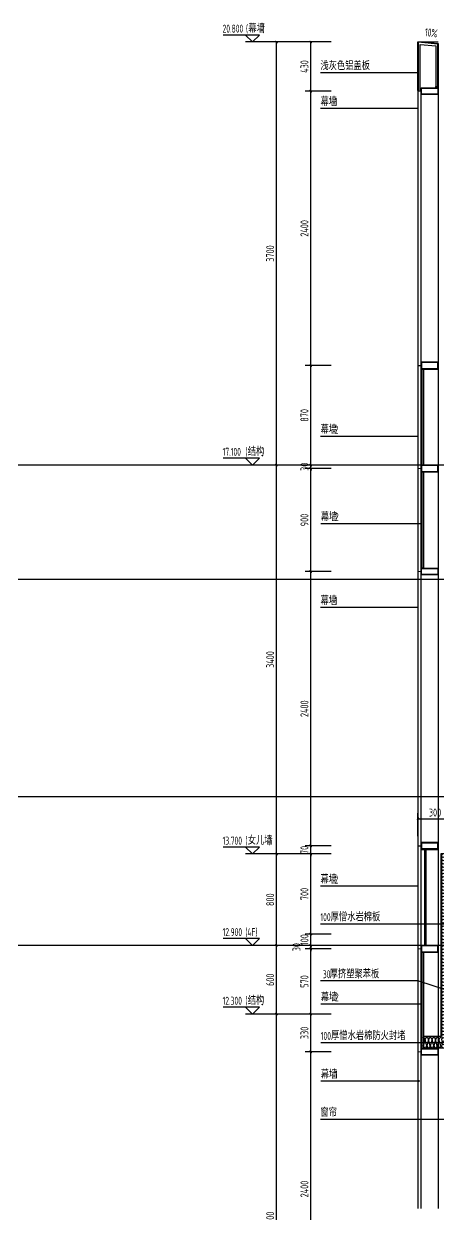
# Model space of a CAD drawing. Extents: x 198753 to 882193, y -399300 to 132460.
# Drawn here: x 403905 to 407533, y -67295 to -56886 of the extents above; entities that cross this region are included whole.
import ezdxf

# ---------------------------------------------------------------- set-up
doc = ezdxf.new("R2010")
doc.units = 0
doc.header["$LTSCALE"] = 1000
doc.header["$MEASUREMENT"] = 0
for name, color, linetype in [('00-图签', 7, 'Continuous'), ('01-标注_尺寸', 124, 'Continuous'), ('01-标注_标高', 200, 'Continuous'), ('01-标注_符号', 200, 'Continuous'), ('02-TEXT_标注', 130, 'Continuous'), ('A-D-玻璃剖线', 130, 'Continuous'), ('A-D-金属剖线', 200, 'Continuous'), ('A-D-金属看线', 205, 'Continuous'), ('A-SUR_保温', 222, 'Continuous'), ('A-金属背板', 30, 'Continuous'), ('钢龙骨', 173, 'Continuous')]:
    doc.layers.add(name, color=color, linetype=linetype)
doc.layers.add('04-不打印_辅助线', color=165, linetype='Continuous', plot=False)
doc.styles.add('_TCH_DIM', font='ROS1', dxfattribs={"width": 0.8, "bigfont": 'JD'})
doc.styles.add('_TCH_DIM_T3', font='ROS1', dxfattribs={"width": 0.8, "bigfont": 'JD'})
doc.dimstyles.new('_TCH_ARCH&&20', dxfattribs={"dimtxt": 70, "dimasz": 20, "dimexe": 50, "dimexo": 60, "dimgap": 20, "dimtad": 1, "dimdec": 0, "dimzin": 0, "dimdsep": 46, "dimtxsty": '_TCH_DIM_T3', "dimblk": 'ARCHTICK', "dimcen": 0.09, "dimclrt": 4, "dimazin": 2, "dimtfac": 1, "dimtdec": 0, "dimtix": 1, "dimtmove": 2, "dimatfit": 3, "dimfxl": 0, "dimtolj": 1, "dimtzin": 0, "dimarcsym": 0})

# ---------------------------------------------------------------- blocks, each defined once
blk = doc.blocks.new('$LinePat$岩棉板')
at = {"color": 0}
for p, q in [((0, -17), (12, -67)), ((12, -67), (24, -17))]:
    blk.add_line(p, q, dxfattribs=at)
for centre, start, end in [((12, -17), 0, 180), ((0, -67), 270, 0), ((24, -67), 180, 270)]:
    blk.add_arc(centre, 12, start, end, dxfattribs=at)
at = {"layer": 'Defpoints'}
blk.add_point((0, 0.1), dxfattribs=at)
at = {"layer": 'Defpoints', "color": 0}
blk.add_point((24, -84), dxfattribs=at)
blk = doc.blocks.new('*U156')
at = {"layer": '01-标注_符号', "const_width": 8}
for points in [[(-4, 520, 1), (4, 520, 1)], [(268, 190, 1), (276, 190, 1)], [(216, -849, 1), (224, -849, 1)]]:
    blk.add_lwpolyline(points, format="xyb", close=True, dxfattribs=at)
at = {"layer": '01-标注_符号'}
for points in [[(-853, 520), (0, 520)], [(-853, 190), (272, 190)], [(-850, -849), (220, -849)]]:
    blk.add_lwpolyline(points, dxfattribs=at)
at = {"layer": 'A-SUR_保温'}
blk.add_line((300, 800), (300, -895), dxfattribs=at)
blk.add_lwpolyline([(300, 800), (200, 800), (200, -795), (48, -795), (48, -895), (300, -895)], dxfattribs=at)
at = {"layer": 'A-金属背板'}
blk.add_lwpolyline([(60, 840), (70, 840), (70, 0), (60, 0)], close=True, dxfattribs=at)
at = {"layer": 'A-SUR_保温', "yscale": 1.188379012465143, "zscale": 1.188379012465143}
for p, xscale, rotation in [((200, 771), 1.19717378077196, 90), ((200, 743), 1.19717378077196, 90), ((200, 714), 1.19717378077196, 90), ((200, 685), 1.19717378077196, 90), ((200, 657), 1.19717378077196, 90), ((200, 628), 1.19717378077196, 90), ((200, 599), 1.19717378077196, 90), ((200, 570), 1.19717378077196, 90), ((200, 542), 1.19717378077196, 90), ((200, 513), 1.19717378077196, 90), ((200, 484), 1.19717378077196, 90), ((200, 455), 1.19717378077196, 90), ((200, 427), 1.19717378077196, 90), ((200, 398), 1.19717378077196, 90), ((200, 369), 1.19717378077196, 90), ((200, 340), 1.19717378077196, 90), ((200, 312), 1.19717378077196, 90), ((200, 283), 1.19717378077196, 90), ((200, 254), 1.19717378077196, 90), ((200, 226), 1.19717378077196, 90), ((200, 197), 1.19717378077196, 90), ((200, 168), 1.19717378077196, 90), ((200, 139), 1.19717378077196, 90), ((200, 111), 1.19717378077196, 90), ((200, 82), 1.19717378077196, 90), ((200, 53), 1.19717378077196, 90), ((200, 24), 1.19717378077196, 90), ((200, -4), 1.19717378077196, 90), ((200, -33), 1.19717378077196, 90), ((200, -62), 1.19717378077196, 90), ((200, -90), 1.19717378077196, 90), ((200, -119), 1.19717378077196, 90), ((200, -148), 1.19717378077196, 90), ((200, -177), 1.19717378077196, 90), ((200, -205), 1.19717378077196, 90), ((200, -234), 1.19717378077196, 90), ((200, -263), 1.19717378077196, 90), ((200, -292), 1.19717378077196, 90), ((200, -320), 1.19717378077196, 90), ((200, -349), 1.19717378077196, 90), ((200, -378), 1.19717378077196, 90), ((200, -407), 1.19717378077196, 90), ((200, -435), 1.19717378077196, 90), ((200, -464), 1.19717378077196, 90), ((200, -493), 1.19717378077196, 90), ((200, -521), 1.19717378077196, 90), ((200, -550), 1.19717378077196, 90), ((200, -579), 1.19717378077196, 90), ((200, -608), 1.19717378077196, 90), ((200, -636), 1.19717378077196, 90), ((200, -665), 1.19717378077196, 90), ((200, -694), 1.19717378077196, 90), ((200, -723), 1.19717378077196, 90), ((200, -751), 1.19717378077196, 90), ((78, -900), 1.266666665670531, 180), ((109, -900), 1.266666665670531, 180), ((139, -900), 1.266666665670531, 180), ((170, -900), 1.266666665670531, 180), ((200, -900), 1.266666665670531, 180), ((200, -780), 1.19717378077196, 90), ((200, -809), 1.19717378077196, 90), ((200, -838), 1.19717378077196, 90), ((200, -866), 1.19717378077196, 90), ((200, -895), 1.19717378077196, 90)]:
    blk.add_blockref('$LinePat$岩棉板', p, dxfattribs=dict(at, xscale=xscale, rotation=rotation))
at = {"layer": '02-TEXT_标注', "style": '_TCH_DIM'}
for s, height, width, p in [('幕墙', 69.5, 0.8, (-853, 541)), ('2', 70, 0.64, (-729, 541)), ('100', 70, 0.64, (-853, 212)), ('厚憎水岩棉板', 69.5, 0.8, (-763, 212)), ('100', 70, 0.64, (-850, -826)), ('厚憎水岩棉防火封堵', 69.5, 0.8, (-760, -826))]:
    blk.add_text(s, height=height, dxfattribs=dict(at, width=width)).set_placement(p)
blk = doc.blocks.new('A$C643B6CAF')
at = {"layer": '钢龙骨', "const_width": 10}
blk.add_lwpolyline([(0, -2), (-28, -2)], dxfattribs=at)
at = {"layer": '钢龙骨'}
for points in [[(0, 28), (0, -32), (150, -32), (150, 28)], [(4, 24), (4, -28), (146, -28), (146, 24)]]:
    blk.add_lwpolyline(points, close=True, dxfattribs=at)
blk = doc.blocks.new('*U40')
at = {"layer": '01-标注_符号'}
blk.add_lwpolyline([(-850, -510), (28, -510)], dxfattribs=at)
at = {"layer": '01-标注_符号', "const_width": 8}
blk.add_lwpolyline([(24, -510, 1), (32, -510, 1)], format="xyb", close=True, dxfattribs=at)
at = {"layer": 'A-D-玻璃剖线'}
for points in [[(0, 870), (0, -2300)], [(28, -2300), (28, 870)]]:
    blk.add_lwpolyline(points, dxfattribs=at)
at = {"layer": 'A-金属背板'}
blk.add_lwpolyline([(38, -60), (48, -60), (48, -900), (38, -900)], close=True, dxfattribs=at)
at = {"layer": '钢龙骨'}
blk.add_lwpolyline([(178, 870), (178, -2300)], dxfattribs=at)
for p in [(28, 872), (28, -28)]:
    blk.add_blockref('A$C643B6CAF', p, dxfattribs=at)
at = {"layer": '钢龙骨', "xscale": -1, "rotation": 180}
blk.add_blockref('A$C643B6CAF', (28, -932), dxfattribs=at)
at = {"layer": '02-TEXT_标注', "style": '_TCH_DIM'}
for s, height, width, p in [('幕墙', 69.5, 0.8, (-850, -489)), ('2', 70, 0.64, (-726, -489))]:
    blk.add_text(s, height=height, dxfattribs=dict(at, width=width)).set_placement(p)
blk = doc.blocks.new('*U49')
at = {"layer": '01-标注_符号'}
blk.add_lwpolyline([(-850, -510), (28, -510)], dxfattribs=at)
at = {"layer": '01-标注_符号', "const_width": 8}
blk.add_lwpolyline([(24, -510, 1), (32, -510, 1)], format="xyb", close=True, dxfattribs=at)
at = {"layer": 'A-D-玻璃剖线'}
for points in [[(0, 3300), (0, -3330)], [(28, -3330), (28, 3300)]]:
    blk.add_lwpolyline(points, dxfattribs=at)
at = {"layer": 'A-金属背板'}
blk.add_lwpolyline([(38, -60), (48, -60), (48, -900), (38, -900)], close=True, dxfattribs=at)
at = {"layer": '钢龙骨'}
blk.add_lwpolyline([(178, 3300), (178, -3330)], dxfattribs=at)
for p in [(28, 872), (28, -28)]:
    blk.add_blockref('A$C643B6CAF', p, dxfattribs=at)
at = {"layer": '钢龙骨', "xscale": -1, "rotation": 180}
blk.add_blockref('A$C643B6CAF', (28, -932), dxfattribs=at)
at = {"layer": '02-TEXT_标注', "style": '_TCH_DIM'}
for s, height, width, p in [('幕墙', 69.5, 0.8, (-850, -489)), ('2', 70, 0.64, (-726, -489))]:
    blk.add_text(s, height=height, dxfattribs=dict(at, width=width)).set_placement(p)
blk = doc.blocks.new('hytkuy2')
at = {"layer": '钢龙骨'}
h = blk.add_hatch(color=256, dxfattribs=at)
h.dxf.hatch_style = 1
h.paths.add_polyline_path([(178, -400), (158, -400), (158, -390), (178, -390)])
at = {"layer": '01-标注_符号'}
blk.add_lwpolyline([(23, 35, 0, 0, 0), (110, 25, 16, 0, 0), (170, 17, 0, 0, 0)], format="xyseb", dxfattribs=at)
blk.add_lwpolyline([(-853, -266), (0, -266)], dxfattribs=at)
at = {"layer": '01-标注_符号', "const_width": 8}
blk.add_lwpolyline([(-4, -266, 1), (4, -266, 1)], format="xyb", close=True, dxfattribs=at)
at = {"layer": 'A-D-金属剖线'}
for points in [[(0, -425), (0, 0), (178, -15), (178, -400)], [(175, -390), (175, -18), (3, -3), (3, -425), (0, -425)], [(20, -425), (20, -22), (158, -33), (158, -400)]]:
    blk.add_lwpolyline(points, dxfattribs=at)
at = {"layer": 'A-D-金属看线'}
for p, q in [((0, 0), (179, 0)), ((178, -400), (179, -400))]:
    blk.add_line(p, q, dxfattribs=at)
at = {"layer": '钢龙骨'}
blk.add_lwpolyline([(178, -400), (158, -400), (158, -390), (178, -390), (178, -400)], dxfattribs=at)
at = {"layer": '钢龙骨', "xscale": -1, "rotation": 180}
blk.add_blockref('A$C643B6CAF', (28, -432), dxfattribs=at)
at = {"layer": '02-TEXT_标注', "style": '_TCH_DIM', "width": 0.64}
blk.add_text('10%', height=70, rotation=353.0925, dxfattribs=at).set_placement((58, 52))
at = {"layer": '02-TEXT_标注', "style": '_TCH_DIM', "width": 0.8}
blk.add_text('浅灰色铝盖板', height=69.5, dxfattribs=at).set_placement((-853, -245))
blk = doc.blocks.new('_ArchTick')
at = {"color": 0, "linetype": 'ByBlock', "const_width": 0.4}
blk.add_lwpolyline([(-0.5, -0.5), (0.5, 0.5)], dxfattribs=at)
blk = doc.blocks.new('*D1627')
at = {"layer": '01-标注_尺寸', "color": 0, "lineweight": -2, "transparency": 16777216}
for p, q in [((406595, -65875), (406367, -65875)), ((406417, -68274), (406417, -65875)), ((406595, -68274), (406367, -68274))]:
    blk.add_line(p, q, dxfattribs=at)
at = {"layer": 'Defpoints', "color": 0, "transparency": 16777216}
for p in [(406417, -65875), (406655, -65875), (406655, -68274)]:
    blk.add_point(p, dxfattribs=at)
at = {"layer": '01-标注_尺寸', "color": 0, "lineweight": -2, "transparency": 16777216, "xscale": 20, "yscale": 20, "zscale": 20}
for p, rotation in [((406417, -65875), 90), ((406417, -68274), 270)]:
    blk.add_blockref('_ArchTick', p, dxfattribs=dict(at, rotation=rotation))
at = {"layer": '01-标注_尺寸', "color": 4, "transparency": 16777216, "insert": (406362, -67075), "char_height": 70, "attachment_point": 5, "rotation": 90, "style": '_TCH_DIM_T3'}
blk.add_mtext('\\A1;2400', dxfattribs=at)
blk = doc.blocks.new('*D1628')
at = {"layer": '01-标注_尺寸', "color": 0, "lineweight": -2, "transparency": 16777216}
for p, q in [((406595, -65545), (406367, -65545)), ((406417, -65875), (406417, -65545)), ((406595, -65875), (406367, -65875))]:
    blk.add_line(p, q, dxfattribs=at)
at = {"layer": 'Defpoints', "color": 0, "transparency": 16777216}
for p in [(406417, -65545), (406655, -65545), (406655, -65875)]:
    blk.add_point(p, dxfattribs=at)
at = {"layer": '01-标注_尺寸', "color": 0, "lineweight": -2, "transparency": 16777216, "xscale": 20, "yscale": 20, "zscale": 20}
for p, rotation in [((406417, -65545), 90), ((406417, -65875), 270)]:
    blk.add_blockref('_ArchTick', p, dxfattribs=dict(at, rotation=rotation))
at = {"layer": '01-标注_尺寸', "color": 4, "transparency": 16777216, "insert": (406362, -65710), "char_height": 70, "attachment_point": 5, "rotation": 90, "style": '_TCH_DIM_T3'}
blk.add_mtext('\\A1;330', dxfattribs=at)
blk = doc.blocks.new('*D1629')
at = {"layer": '01-标注_尺寸', "color": 0, "lineweight": -2, "transparency": 16777216}
for p, q in [((406595, -64975), (406367, -64975)), ((406417, -65545), (406417, -64975)), ((406595, -65545), (406367, -65545))]:
    blk.add_line(p, q, dxfattribs=at)
at = {"layer": 'Defpoints', "color": 0, "transparency": 16777216}
for p in [(406417, -64975), (406655, -64975), (406655, -65545)]:
    blk.add_point(p, dxfattribs=at)
at = {"layer": '01-标注_尺寸', "color": 0, "lineweight": -2, "transparency": 16777216, "xscale": 20, "yscale": 20, "zscale": 20}
for p, rotation in [((406417, -64975), 90), ((406417, -65545), 270)]:
    blk.add_blockref('_ArchTick', p, dxfattribs=dict(at, rotation=rotation))
at = {"layer": '01-标注_尺寸', "color": 4, "transparency": 16777216, "insert": (406362, -65260), "char_height": 70, "attachment_point": 5, "rotation": 90, "style": '_TCH_DIM_T3'}
blk.add_mtext('\\A1;570', dxfattribs=at)
blk = doc.blocks.new('*D1630')
at = {"layer": '01-标注_尺寸', "color": 0, "lineweight": -2, "transparency": 16777216}
for p, q in [((406595, -64945), (406367, -64945)), ((406417, -64945), (406417, -64925)), ((406417, -64975), (406417, -64945)), ((406595, -64975), (406367, -64975)), ((406417, -64975), (406417, -64995))]:
    blk.add_line(p, q, dxfattribs=at)
at = {"layer": 'Defpoints', "color": 0, "transparency": 16777216}
for p in [(406417, -64945), (406655, -64945), (406655, -64975)]:
    blk.add_point(p, dxfattribs=at)
at = {"layer": '01-标注_尺寸', "color": 0, "lineweight": -2, "transparency": 16777216, "xscale": 20, "yscale": 20, "zscale": 20}
for p, rotation in [((406417, -64945), 270), ((406417, -64975), 90)]:
    blk.add_blockref('_ArchTick', p, dxfattribs=dict(at, rotation=rotation))
at = {"layer": '01-标注_尺寸', "color": 4, "transparency": 16777216, "insert": (406292, -64960), "char_height": 70, "attachment_point": 5, "rotation": 90, "style": '_TCH_DIM_T3'}
blk.add_mtext('\\A1;30', dxfattribs=at)
blk = doc.blocks.new('*D1631')
at = {"layer": '01-标注_尺寸', "color": 0, "lineweight": -2, "transparency": 16777216}
for p, q in [((406595, -64845), (406367, -64845)), ((406417, -64845), (406417, -64825)), ((406417, -64945), (406417, -64845)), ((406595, -64945), (406367, -64945)), ((406417, -64945), (406417, -64965))]:
    blk.add_line(p, q, dxfattribs=at)
at = {"layer": 'Defpoints', "color": 0, "transparency": 16777216}
for p in [(406417, -64845), (406655, -64845), (406655, -64945)]:
    blk.add_point(p, dxfattribs=at)
at = {"layer": '01-标注_尺寸', "color": 0, "lineweight": -2, "transparency": 16777216, "xscale": 20, "yscale": 20, "zscale": 20}
for p, rotation in [((406417, -64845), 270), ((406417, -64945), 90)]:
    blk.add_blockref('_ArchTick', p, dxfattribs=dict(at, rotation=rotation))
at = {"layer": '01-标注_尺寸', "color": 4, "transparency": 16777216, "insert": (406362, -64895), "char_height": 70, "attachment_point": 5, "rotation": 90, "style": '_TCH_DIM_T3'}
blk.add_mtext('\\A1;100', dxfattribs=at)
blk = doc.blocks.new('*D1632')
at = {"layer": '01-标注_尺寸', "color": 0, "lineweight": -2, "transparency": 16777216}
for p, q in [((406595, -64145), (406367, -64145)), ((406417, -64845), (406417, -64145)), ((406595, -64845), (406367, -64845))]:
    blk.add_line(p, q, dxfattribs=at)
at = {"layer": 'Defpoints', "color": 0, "transparency": 16777216}
for p in [(406417, -64145), (406655, -64145), (406655, -64845)]:
    blk.add_point(p, dxfattribs=at)
at = {"layer": '01-标注_尺寸', "color": 0, "lineweight": -2, "transparency": 16777216, "xscale": 20, "yscale": 20, "zscale": 20}
for p, rotation in [((406417, -64145), 90), ((406417, -64845), 270)]:
    blk.add_blockref('_ArchTick', p, dxfattribs=dict(at, rotation=rotation))
at = {"layer": '01-标注_尺寸', "color": 4, "transparency": 16777216, "insert": (406362, -64495), "char_height": 70, "attachment_point": 5, "rotation": 90, "style": '_TCH_DIM_T3'}
blk.add_mtext('\\A1;700', dxfattribs=at)
blk = doc.blocks.new('*D1633')
at = {"layer": '01-标注_尺寸', "color": 0, "lineweight": -2, "transparency": 16777216}
for p, q in [((406595, -64074), (406367, -64074)), ((406417, -64074), (406417, -64054)), ((406417, -64145), (406417, -64074)), ((406595, -64145), (406367, -64145)), ((406417, -64145), (406417, -64165))]:
    blk.add_line(p, q, dxfattribs=at)
at = {"layer": 'Defpoints', "color": 0, "transparency": 16777216}
for p in [(406417, -64074), (406655, -64074), (406655, -64145)]:
    blk.add_point(p, dxfattribs=at)
at = {"layer": '01-标注_尺寸', "color": 0, "lineweight": -2, "transparency": 16777216, "xscale": 20, "yscale": 20, "zscale": 20}
for p, rotation in [((406417, -64074), 270), ((406417, -64145), 90)]:
    blk.add_blockref('_ArchTick', p, dxfattribs=dict(at, rotation=rotation))
at = {"layer": '01-标注_尺寸', "color": 4, "transparency": 16777216, "insert": (406362, -64110), "char_height": 70, "attachment_point": 5, "rotation": 90, "style": '_TCH_DIM_T3'}
blk.add_mtext('\\A1;70', dxfattribs=at)
blk = doc.blocks.new('*D1634')
at = {"layer": '01-标注_尺寸', "color": 0, "lineweight": -2, "transparency": 16777216}
for p, q in [((406595, -61675), (406367, -61675)), ((406417, -64074), (406417, -61675)), ((406595, -64074), (406367, -64074))]:
    blk.add_line(p, q, dxfattribs=at)
at = {"layer": 'Defpoints', "color": 0, "transparency": 16777216}
for p in [(406417, -61675), (406655, -61675), (406655, -64074)]:
    blk.add_point(p, dxfattribs=at)
at = {"layer": '01-标注_尺寸', "color": 0, "lineweight": -2, "transparency": 16777216, "xscale": 20, "yscale": 20, "zscale": 20}
for p, rotation in [((406417, -61675), 90), ((406417, -64074), 270)]:
    blk.add_blockref('_ArchTick', p, dxfattribs=dict(at, rotation=rotation))
at = {"layer": '01-标注_尺寸', "color": 4, "transparency": 16777216, "insert": (406362, -62875), "char_height": 70, "attachment_point": 5, "rotation": 90, "style": '_TCH_DIM_T3'}
blk.add_mtext('\\A1;2400', dxfattribs=at)
blk = doc.blocks.new('*D1635')
at = {"layer": '01-标注_尺寸', "color": 0, "lineweight": -2, "transparency": 16777216}
for p, q in [((406595, -60775), (406367, -60775)), ((406417, -61675), (406417, -60775)), ((406595, -61675), (406367, -61675))]:
    blk.add_line(p, q, dxfattribs=at)
at = {"layer": 'Defpoints', "color": 0, "transparency": 16777216}
for p in [(406417, -60775), (406655, -60775), (406655, -61675)]:
    blk.add_point(p, dxfattribs=at)
at = {"layer": '01-标注_尺寸', "color": 0, "lineweight": -2, "transparency": 16777216, "xscale": 20, "yscale": 20, "zscale": 20}
for p, rotation in [((406417, -60775), 90), ((406417, -61675), 270)]:
    blk.add_blockref('_ArchTick', p, dxfattribs=dict(at, rotation=rotation))
at = {"layer": '01-标注_尺寸', "color": 4, "transparency": 16777216, "insert": (406362, -61225), "char_height": 70, "attachment_point": 5, "rotation": 90, "style": '_TCH_DIM_T3'}
blk.add_mtext('\\A1;900', dxfattribs=at)
blk = doc.blocks.new('*D1636')
at = {"layer": '01-标注_尺寸', "color": 0, "lineweight": -2, "transparency": 16777216}
for p, q in [((406595, -60745), (406367, -60745)), ((406595, -60775), (406367, -60775)), ((406417, -60745), (406417, -60725)), ((406417, -60775), (406417, -60745)), ((406417, -60775), (406417, -60795))]:
    blk.add_line(p, q, dxfattribs=at)
at = {"layer": 'Defpoints', "color": 0, "transparency": 16777216}
for p in [(406417, -60745), (406655, -60745), (406655, -60775)]:
    blk.add_point(p, dxfattribs=at)
at = {"layer": '01-标注_尺寸', "color": 0, "lineweight": -2, "transparency": 16777216, "xscale": 20, "yscale": 20, "zscale": 20}
for p, rotation in [((406417, -60745), 270), ((406417, -60775), 90)]:
    blk.add_blockref('_ArchTick', p, dxfattribs=dict(at, rotation=rotation))
at = {"layer": '01-标注_尺寸', "color": 4, "transparency": 16777216, "insert": (406362, -60760), "char_height": 70, "attachment_point": 5, "rotation": 90, "style": '_TCH_DIM_T3'}
blk.add_mtext('\\A1;30', dxfattribs=at)
blk = doc.blocks.new('*D1637')
at = {"layer": '01-标注_尺寸', "color": 0, "lineweight": -2, "transparency": 16777216}
for p, q in [((406595, -59875), (406367, -59875)), ((406417, -60745), (406417, -59875)), ((406595, -60745), (406367, -60745))]:
    blk.add_line(p, q, dxfattribs=at)
at = {"layer": 'Defpoints', "color": 0, "transparency": 16777216}
for p in [(406417, -59875), (406655, -59875), (406655, -60745)]:
    blk.add_point(p, dxfattribs=at)
at = {"layer": '01-标注_尺寸', "color": 0, "lineweight": -2, "transparency": 16777216, "xscale": 20, "yscale": 20, "zscale": 20}
for p, rotation in [((406417, -59875), 90), ((406417, -60745), 270)]:
    blk.add_blockref('_ArchTick', p, dxfattribs=dict(at, rotation=rotation))
at = {"layer": '01-标注_尺寸', "color": 4, "transparency": 16777216, "insert": (406362, -60310), "char_height": 70, "attachment_point": 5, "rotation": 90, "style": '_TCH_DIM_T3'}
blk.add_mtext('\\A1;870', dxfattribs=at)
blk = doc.blocks.new('*D1638')
at = {"layer": '01-标注_尺寸', "color": 0, "lineweight": -2, "transparency": 16777216}
for p, q in [((406595, -57475), (406367, -57475)), ((406417, -59875), (406417, -57475)), ((406595, -59875), (406367, -59875))]:
    blk.add_line(p, q, dxfattribs=at)
at = {"layer": 'Defpoints', "color": 0, "transparency": 16777216}
for p in [(406417, -57475), (406655, -57475), (406655, -59875)]:
    blk.add_point(p, dxfattribs=at)
at = {"layer": '01-标注_尺寸', "color": 0, "lineweight": -2, "transparency": 16777216, "xscale": 20, "yscale": 20, "zscale": 20}
for p, rotation in [((406417, -57475), 90), ((406417, -59875), 270)]:
    blk.add_blockref('_ArchTick', p, dxfattribs=dict(at, rotation=rotation))
at = {"layer": '01-标注_尺寸', "color": 4, "transparency": 16777216, "insert": (406362, -58675), "char_height": 70, "attachment_point": 5, "rotation": 90, "style": '_TCH_DIM_T3'}
blk.add_mtext('\\A1;2400', dxfattribs=at)
blk = doc.blocks.new('*D1639')
at = {"layer": '01-标注_尺寸', "color": 0, "lineweight": -2, "transparency": 16777216}
for p, q in [((406595, -57045), (406367, -57045)), ((406417, -57475), (406417, -57045)), ((406595, -57475), (406367, -57475))]:
    blk.add_line(p, q, dxfattribs=at)
at = {"layer": 'Defpoints', "color": 0, "transparency": 16777216}
for p in [(406417, -57045), (406655, -57045), (406655, -57475)]:
    blk.add_point(p, dxfattribs=at)
at = {"layer": '01-标注_尺寸', "color": 0, "lineweight": -2, "transparency": 16777216, "xscale": 20, "yscale": 20, "zscale": 20}
for p, rotation in [((406417, -57045), 90), ((406417, -57475), 270)]:
    blk.add_blockref('_ArchTick', p, dxfattribs=dict(at, rotation=rotation))
at = {"layer": '01-标注_尺寸', "color": 4, "transparency": 16777216, "insert": (406362, -57260), "char_height": 70, "attachment_point": 5, "rotation": 90, "style": '_TCH_DIM_T3'}
blk.add_mtext('\\A1;430', dxfattribs=at)
blk = doc.blocks.new('*D1669')
at = {"layer": '01-标注_尺寸', "color": 0, "lineweight": -2, "transparency": 16777216}
for p, q in [((407355, -63990), (407355, -63788)), ((407655, -63990), (407655, -63788)), ((407355, -63838), (407655, -63838))]:
    blk.add_line(p, q, dxfattribs=at)
at = {"layer": 'Defpoints', "color": 0, "transparency": 16777216}
for p in [(407655, -63838), (407355, -64050), (407655, -64050)]:
    blk.add_point(p, dxfattribs=at)
at = {"layer": '01-标注_尺寸', "color": 0, "lineweight": -2, "transparency": 16777216, "xscale": 20, "yscale": 20, "zscale": 20, "rotation": 180}
blk.add_blockref('_ArchTick', (407355, -63838), dxfattribs=at)
at = {"layer": '01-标注_尺寸', "color": 0, "lineweight": -2, "transparency": 16777216, "xscale": 20, "yscale": 20, "zscale": 20}
blk.add_blockref('_ArchTick', (407655, -63838), dxfattribs=at)
at = {"layer": '01-标注_尺寸', "color": 4, "transparency": 16777216, "insert": (407505, -63783), "char_height": 70, "attachment_point": 5, "style": '_TCH_DIM_T3'}
blk.add_mtext('\\A1;300', dxfattribs=at)
blk = doc.blocks.new('*D1736')
at = {"layer": '01-标注_尺寸', "color": 0, "lineweight": -2, "transparency": 16777216}
for p, q in [((406585, -65545), (406067, -65545)), ((406117, -69145), (406117, -65545)), ((406585, -69145), (406067, -69145))]:
    blk.add_line(p, q, dxfattribs=at)
at = {"layer": 'Defpoints', "color": 0, "transparency": 16777216}
for p in [(406117, -65545), (406645, -65545), (406645, -69145)]:
    blk.add_point(p, dxfattribs=at)
at = {"layer": '01-标注_尺寸', "color": 0, "lineweight": -2, "transparency": 16777216, "xscale": 20, "yscale": 20, "zscale": 20}
for p, rotation in [((406117, -65545), 90), ((406117, -69145), 270)]:
    blk.add_blockref('_ArchTick', p, dxfattribs=dict(at, rotation=rotation))
at = {"layer": '01-标注_尺寸', "color": 4, "transparency": 16777216, "insert": (406062, -67345), "char_height": 70, "attachment_point": 5, "rotation": 90, "style": '_TCH_DIM_T3'}
blk.add_mtext('\\A1;3600', dxfattribs=at)
blk = doc.blocks.new('*D1737')
at = {"layer": '01-标注_尺寸', "color": 0, "lineweight": -2, "transparency": 16777216}
for p, q in [((406585, -64945), (406067, -64945)), ((406117, -65545), (406117, -64945)), ((406585, -65545), (406067, -65545))]:
    blk.add_line(p, q, dxfattribs=at)
at = {"layer": 'Defpoints', "color": 0, "transparency": 16777216}
for p in [(406117, -64945), (406645, -64945), (406645, -65545)]:
    blk.add_point(p, dxfattribs=at)
at = {"layer": '01-标注_尺寸', "color": 0, "lineweight": -2, "transparency": 16777216, "xscale": 20, "yscale": 20, "zscale": 20}
for p, rotation in [((406117, -64945), 90), ((406117, -65545), 270)]:
    blk.add_blockref('_ArchTick', p, dxfattribs=dict(at, rotation=rotation))
at = {"layer": '01-标注_尺寸', "color": 4, "transparency": 16777216, "insert": (406062, -65245), "char_height": 70, "attachment_point": 5, "rotation": 90, "style": '_TCH_DIM_T3'}
blk.add_mtext('\\A1;600', dxfattribs=at)
blk = doc.blocks.new('*D1738')
at = {"layer": '01-标注_尺寸', "color": 0, "lineweight": -2, "transparency": 16777216}
for p, q in [((406585, -64145), (406067, -64145)), ((406117, -64945), (406117, -64145)), ((406585, -64945), (406067, -64945))]:
    blk.add_line(p, q, dxfattribs=at)
at = {"layer": 'Defpoints', "color": 0, "transparency": 16777216}
for p in [(406117, -64145), (406645, -64145), (406645, -64945)]:
    blk.add_point(p, dxfattribs=at)
at = {"layer": '01-标注_尺寸', "color": 0, "lineweight": -2, "transparency": 16777216, "xscale": 20, "yscale": 20, "zscale": 20}
for p, rotation in [((406117, -64145), 90), ((406117, -64945), 270)]:
    blk.add_blockref('_ArchTick', p, dxfattribs=dict(at, rotation=rotation))
at = {"layer": '01-标注_尺寸', "color": 4, "transparency": 16777216, "insert": (406062, -64545), "char_height": 70, "attachment_point": 5, "rotation": 90, "style": '_TCH_DIM_T3'}
blk.add_mtext('\\A1;800', dxfattribs=at)
blk = doc.blocks.new('*D1739')
at = {"layer": '01-标注_尺寸', "color": 0, "lineweight": -2, "transparency": 16777216}
for p, q in [((406585, -60745), (406067, -60745)), ((406117, -64145), (406117, -60745)), ((406585, -64145), (406067, -64145))]:
    blk.add_line(p, q, dxfattribs=at)
at = {"layer": 'Defpoints', "color": 0, "transparency": 16777216}
for p in [(406117, -60745), (406645, -60745), (406645, -64145)]:
    blk.add_point(p, dxfattribs=at)
at = {"layer": '01-标注_尺寸', "color": 0, "lineweight": -2, "transparency": 16777216, "xscale": 20, "yscale": 20, "zscale": 20}
for p, rotation in [((406117, -60745), 90), ((406117, -64145), 270)]:
    blk.add_blockref('_ArchTick', p, dxfattribs=dict(at, rotation=rotation))
at = {"layer": '01-标注_尺寸', "color": 4, "transparency": 16777216, "insert": (406062, -62445), "char_height": 70, "attachment_point": 5, "rotation": 90, "style": '_TCH_DIM_T3'}
blk.add_mtext('\\A1;3400', dxfattribs=at)
blk = doc.blocks.new('*D1740')
at = {"layer": '01-标注_尺寸', "color": 0, "lineweight": -2, "transparency": 16777216}
for p, q in [((406585, -57045), (406067, -57045)), ((406117, -60745), (406117, -57045)), ((406585, -60745), (406067, -60745))]:
    blk.add_line(p, q, dxfattribs=at)
at = {"layer": 'Defpoints', "color": 0, "transparency": 16777216}
for p in [(406117, -57045), (406645, -57045), (406645, -60745)]:
    blk.add_point(p, dxfattribs=at)
at = {"layer": '01-标注_尺寸', "color": 0, "lineweight": -2, "transparency": 16777216, "xscale": 20, "yscale": 20, "zscale": 20}
for p, rotation in [((406117, -57045), 90), ((406117, -60745), 270)]:
    blk.add_blockref('_ArchTick', p, dxfattribs=dict(at, rotation=rotation))
at = {"layer": '01-标注_尺寸', "color": 4, "transparency": 16777216, "insert": (406062, -58895), "char_height": 70, "attachment_point": 5, "rotation": 90, "style": '_TCH_DIM_T3'}
blk.add_mtext('\\A1;3700', dxfattribs=at)

msp = doc.modelspace()

# ---------------------------------------------------------------- linework, layer by layer
at = {"layer": '01-标注_标高'}
for p, q in [((405967.4, -56984.6), (405651.5, -56984.6)), ((405907.4, -57044.6), (405847.4, -56984.6)), ((405907.4, -57044.6), (405967.4, -56984.6)), ((406067.4, -57044.6), (405847.4, -57044.6)), ((405967.4, -60684.9), (405651.5, -60684.9)), ((405907.4, -60744.9), (405847.4, -60684.9)), ((406067.4, -60744.9), (405847.4, -60744.9)), ((405907.4, -60744.9), (405967.4, -60684.9)), ((405967.4, -64084.6), (405651.5, -64084.6)), ((405907.4, -64144.6), (405847.4, -64084.6)), ((405907.4, -64144.6), (405967.4, -64084.6)), ((406067.4, -64144.6), (405847.4, -64144.6)), ((405967.4, -64884.6), (405651.5, -64884.6)), ((405907.4, -64944.6), (405847.4, -64884.6)), ((406067.4, -64944.6), (405847.4, -64944.6)), ((405907.4, -64944.6), (405967.4, -64884.6)), ((405967.4, -65484.6), (405651.5, -65484.6)), ((405907.4, -65544.6), (405847.4, -65484.6)), ((406067.4, -65544.6), (405847.4, -65544.6)), ((405907.4, -65544.6), (405967.4, -65484.6))]:
    msp.add_line(p, q, dxfattribs=at)
at = {"layer": '01-标注_符号'}
for p, q in [((407354.9, -65253), (406502.3, -65253)), ((407789.9, -65396.9), (407354.9, -65253))]:
    msp.add_line(p, q, dxfattribs=at)
for points in [[(406502.3, -57625.1), (407354.9, -57625.1)], [(406502.3, -60491.3), (407354.9, -60491.3)], [(406502.3, -61988.2), (407354.9, -61988.2)], [(406504.9, -66130.1), (407364.8, -66130.1)], [(406502, -66463.1), (407631.5, -66463.1)]]:
    msp.add_lwpolyline(points, dxfattribs=at)
at = {"layer": '01-标注_符号', "const_width": 8}
for points in [[(407350.9, -57625.1, 1), (407358.9, -57625.1, 1)], [(407350.9, -60491.3, 1), (407358.9, -60491.3, 1)], [(407350.9, -61988.2, 1), (407358.9, -61988.2, 1)], [(407360.8, -66130.1, 1), (407368.8, -66130.1, 1)]]:
    msp.add_lwpolyline(points, format="xyb", close=True, dxfattribs=at)
at = {"layer": '04-不打印_辅助线', "color": 251}
for p, q in [((418057.9, -60744.9), (338573.5, -60744.9)), ((418057.9, -61744.9), (338573.5, -61744.9)), ((418057.9, -63644.9), (342773.5, -63644.9)), ((418057.9, -64944.9), (338573.5, -64944.9))]:
    msp.add_line(p, q, dxfattribs=at)
at = {"layer": 'A-金属背板'}
msp.add_lwpolyline([(407392.9, -59904.7), (407402.9, -59904.7), (407402.9, -60744.9), (407392.9, -60744.9)], close=True, dxfattribs=at)

# ---------------------------------------------------------------- block references
for name, p in [('hytkuy2', (407354.9, -57044.9)), ('*U156', (407354.9, -64944.9))]:
    msp.add_blockref(name, p)
at = {"layer": '00-图签'}
for name, p in [('*U49', (407354.9, -60744.9)), ('*U40', (407354.9, -64944.9))]:
    msp.add_blockref(name, p, dxfattribs=at)
at = {"layer": '钢龙骨', "xscale": -1, "rotation": 180}
msp.add_blockref('A$C643B6CAF', (407382.9, -64076.3), dxfattribs=at)

# ---------------------------------------------------------------- texts
at = {"layer": '02-TEXT_标注', "style": '_TCH_DIM'}
for s, height, width, p in [('20.800', 70, 0.64, (405645.5, -56963.6)), ('(', 70, 0.64, (405850.2, -56963.6)), ('幕墙', 69.46, 0.8, (405871.1, -56963.6)), (')', 70, 0.64, (405995.2, -56963.6)), ('幕墙', 69.46, 0.8, (406502.3, -57604.1)), ('1', 70, 0.64, (406626.4, -57604.1)), ('幕墙', 69.46, 0.8, (406502.3, -60470.3)), ('2', 70, 0.64, (406626.4, -60470.3)), ('17.100', 70, 0.64, (405645.5, -60663.9)), ('(', 70, 0.64, (405845, -60663.9)), ('结构', 69.46, 0.8, (405865.9, -60663.9)), (')', 70, 0.64, (405990.1, -60663.9)), ('幕墙', 69.46, 0.8, (406502.3, -61967.2)), ('1', 70, 0.64, (406626.4, -61967.2)), ('13.700', 70, 0.64, (405645.5, -64063.6)), ('(', 70, 0.64, (405845, -64063.6)), ('女儿墙', 69.46, 0.8, (405865.9, -64063.6)), (')', 70, 0.64, (406052.1, -64063.6)), ('12.900', 70, 0.64, (405645.5, -64863.6)), ('(4F)', 70, 0.64, (405845, -64863.6)), ('厚挤塑聚苯板', 69.46, 0.8, (406583, -65232)), ('30', 70, 0.64, (406523.3, -65232)), ('12.300', 70, 0.64, (405645.5, -65463.6)), ('(', 70, 0.64, (405845, -65463.6)), ('结构', 69.46, 0.8, (405865.9, -65463.6)), (')', 70, 0.64, (405990.1, -65463.6)), ('幕墙', 69.46, 0.8, (406504.9, -66109.1)), ('1', 70, 0.64, (406629.1, -66109.1)), ('窗帘', 69.46, 0.8, (406502, -66442.1))]:
    msp.add_text(s, height=height, dxfattribs=dict(at, width=width)).set_placement(p)

# ---------------------------------------------------------------- dimensions: what is measured, and where the dimension line sits
at = {"layer": '01-标注_尺寸'}
for p1, p2, distance, picture, middle in [((406645.1, -60744.9), (406645.1, -57044.9), 527.6, '*D1740', (406062.4, -58894.9)), ((406655.1, -57474.9), (406655.1, -57044.9), 237.6, '*D1639', (406362.4, -57259.9)), ((406655.1, -59874.7), (406655.1, -57474.9), 237.6, '*D1638', (406362.4, -58674.8)), ((406655.1, -60744.9), (406655.1, -59874.7), 237.6, '*D1637', (406362.4, -60309.8)), ((406645.1, -64144.6), (406645.1, -60744.9), 527.6, '*D1739', (406062.4, -62444.8)), ((406655.1, -60774.9), (406655.1, -60744.9), 237.6, '*D1636', (406362.4, -60759.9)), ((406655.1, -61674.9), (406655.1, -60774.9), 237.6, '*D1635', (406362.4, -61224.9)), ((406655.0696, -64074.446), (406655.0696, -61674.8982), 237.638, '*D1634', (406362.4316, -62874.6721)), ((407354.9, -64050.3), (407654.9, -64050.3), 212.6, '*D1669', (407504.9, -63782.7)), ((406655.0696, -64144.8982), (406655.0696, -64074.446), 237.638, '*D1633', (406362.4316, -64109.6721)), ((406645.1, -64944.9), (406645.1, -64144.6), 527.6, '*D1738', (406062.4, -64544.8)), ((406655.1, -64844.9), (406655.1, -64144.9), 237.6, '*D1632', (406362.4, -64494.9)), ((406655.1, -64944.9), (406655.1, -64844.9), 237.6, '*D1631', (406362.4, -64894.9)), ((406645.1, -65544.9), (406645.1, -64944.9), 527.6, '*D1737', (406062.4, -65244.9)), ((406655.1, -65544.9), (406655.1, -64974.6), 237.6, '*D1629', (406362.4, -65259.8)), ((406645.1, -69144.9), (406645.1, -65544.9), 527.6, '*D1736', (406062.4, -67344.9)), ((406655.1, -65874.6), (406655.1, -65544.9), 237.6, '*D1628', (406362.4, -65709.8)), ((406655.1, -68274.4), (406655.1, -65874.6), 237.6, '*D1627', (406362.4, -67074.5))]:
    dim = msp.add_aligned_dim(p1=p1, p2=p2, distance=distance, dimstyle='_TCH_ARCH&&20', dxfattribs=at)
    dim.commit()
    dim.dimension.update_dxf_attribs({"geometry": picture, "text_midpoint": middle})
dim = msp.add_linear_dim(base=(406417.4, -64944.9), p1=(406655.1, -64974.6), p2=(406655.1, -64944.9), angle=90, dimstyle='_TCH_ARCH&&20', dxfattribs=at)
dim.commit()
dim.dimension.update_dxf_attribs({"geometry": '*D1630', "text_midpoint": (406292.4, -64959.8), "dimtype": 161})

doc.saveas('drawing.dxf')
